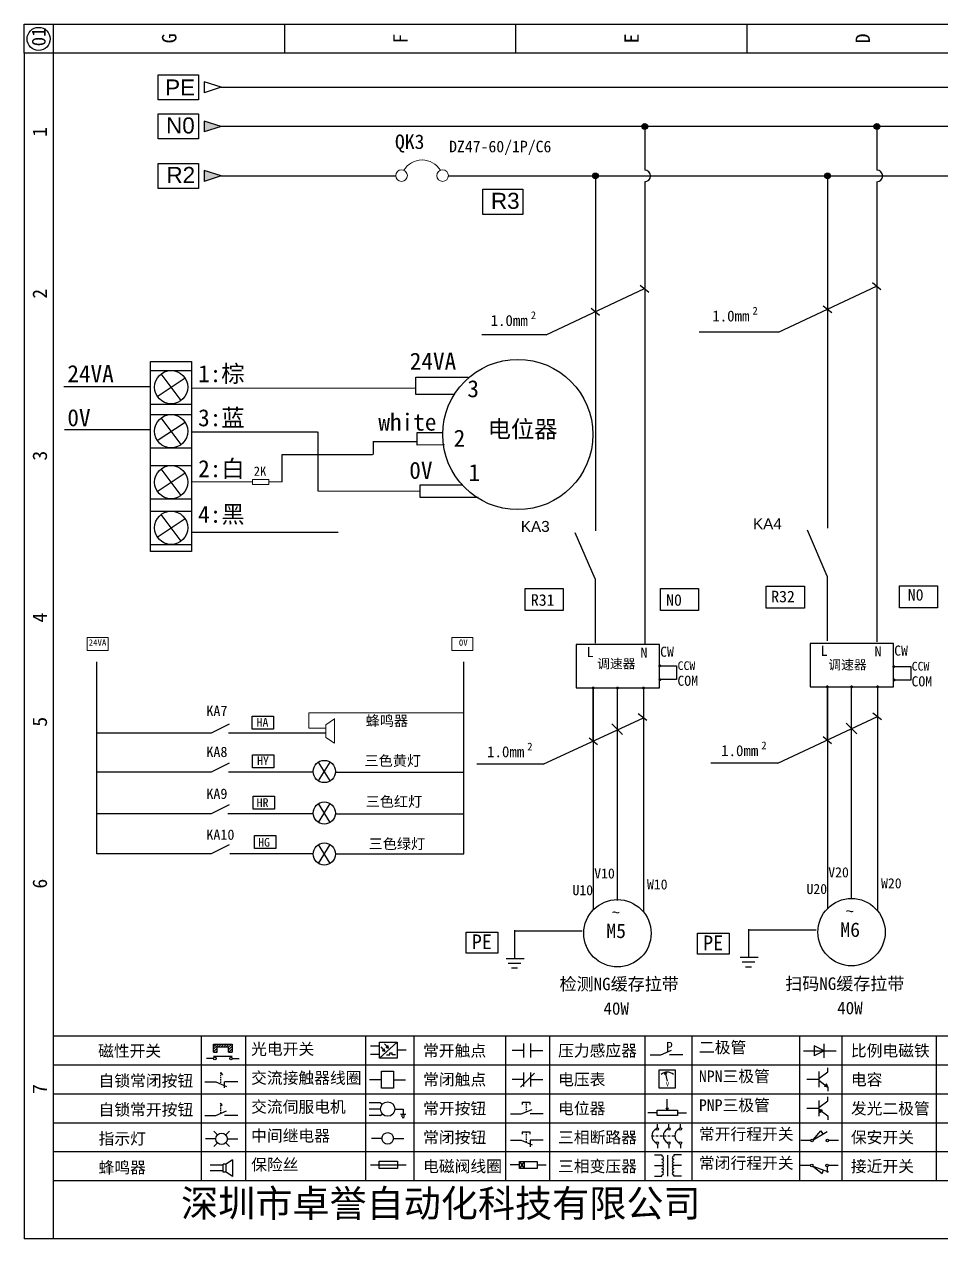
# Model space of a CAD drawing. Header units: millimetres. Extents: x 946 to 4507, y -1073 to 3239.
# Drawn here: x 1952.2 to 2110.8, y 42.1 to 252.1 of the extents above; entities that cross this region are included whole.
import ezdxf
from ezdxf.enums import TextEntityAlignment as Align

# ---------------------------------------------------------------- set-up
doc = ezdxf.new("R2010")
doc.units = ezdxf.units.MM
doc.layers.add('1', color=3, linetype='Continuous', lineweight=20)
doc.layers.add('元件', color=4, linetype='Continuous', lineweight=25)
doc.layers.add('MISC', color=2, linetype='Continuous')
doc.layers.add('主图', color=7, linetype='Continuous')
doc.styles.get("Standard").update_dxf_attribs({"font": ''})
doc.styles.add('样式 0', font='')
doc.styles.add('样式 8', font='arial.ttf')
doc.styles.add('汉字', font='')
doc.styles.get('Standard').set_extended_font_data('SimSun')
doc.styles.get('样式 0').set_extended_font_data('KaiTi_GB2312')
doc.styles.get('汉字').set_extended_font_data('新宋体')

# ---------------------------------------------------------------- blocks, each defined once
blk = doc.blocks.new('磁性开关')
at = {"linetype": 'ByBlock'}
h = blk.add_hatch(dxfattribs=at)
h.set_pattern_fill('ANSI31', color=256, scale=0.1, style=0)
h.paths.add_polyline_path([(-1907.69, -775.29), (-1910.88, -775.29), (-1910.88, -776.69), (-1910.25, -776.69), (-1910.25, -775.79), (-1908.31, -775.79), (-1908.31, -776.69), (-1907.69, -776.69)])
for p, q in [((-1910.88, -776.69), (-1910.88, -775.29)), ((-1910.88, -775.29), (-1907.69, -775.29)), ((-1910.88, -776.69), (-1910.25, -776.69)), ((-1910.25, -776.69), (-1910.25, -775.79)), ((-1910.25, -775.79), (-1908.31, -775.79)), ((-1908.31, -776.69), (-1908.31, -775.79)), ((-1908.31, -776.69), (-1907.69, -776.69)), ((-1907.69, -775.29), (-1907.69, -776.69)), ((-1910.91, -777.81), (-1912.09, -777.81)), ((-1910.88, -777.39), (-1907.69, -777.39)), ((-1907.66, -777.81), (-1906.48, -777.81))]:
    blk.add_line(p, q, dxfattribs=at)
for centre in [(-1910.68, -777.81), (-1907.88, -777.81)]:
    blk.add_circle(centre, 0.225, dxfattribs=at)
blk = doc.blocks.new('*U61')
at = {"linetype": 'ByBlock'}
for p, q in [((-1909.23, -780.45), (-1909.23, -780.67)), ((-1909.23, -780.45), (-1908.92, -780.84)), ((-1909.23, -780.84), (-1909.23, -781.05)), ((-1911.92, -782.07), (-1910.06, -782.07)), ((-1910.06, -782.07), (-1908.18, -782.88)), ((-1909.23, -781.23), (-1909.23, -781.44)), ((-1909.23, -781.61), (-1909.23, -781.83)), ((-1909.23, -782), (-1909.23, -782.21)), ((-1909.23, -782.38), (-1909.23, -782.43)), ((-1908.52, -783.07), (-1908.52, -782.07)), ((-1906.25, -782.07), (-1908.52, -782.07))]:
    blk.add_line(p, q, dxfattribs=at)
blk = doc.blocks.new('*U62')
at = {"linetype": 'ByBlock'}
for p, q in [((-1908.88, -791.17), (-1909.23, -790.71)), ((-1909.23, -790.71), (-1909.23, -790.92)), ((-1909.23, -791.09), (-1909.23, -791.31)), ((-1909.23, -791.48), (-1909.23, -791.69)), ((-1911.92, -792.89), (-1910.06, -792.89)), ((-1910.06, -792.89), (-1908.18, -792.08)), ((-1909.23, -791.86), (-1909.23, -792.08)), ((-1909.23, -792.25), (-1909.23, -792.47)), ((-1906.25, -792.89), (-1908.52, -792.89))]:
    blk.add_line(p, q, dxfattribs=at)
blk = doc.blocks.new('蜂鸣器')
at = {"linetype": 'ByBlock'}
for p, q in [((-1907.17, -795.53), (-1908.25, -796.26)), ((-1907.17, -795.53), (-1907.17, -798.41)), ((-1908.8, -796.48), (-1911.01, -796.48)), ((-1908.8, -797.46), (-1911.01, -797.46)), ((-1908.25, -796.26), (-1908.8, -796.26)), ((-1908.8, -797.68), (-1908.8, -796.26)), ((-1908.25, -797.68), (-1908.8, -797.68)), ((-1908.25, -797.68), (-1908.25, -796.26)), ((-1907.17, -798.41), (-1908.25, -797.68))]:
    blk.add_line(p, q, dxfattribs=at)
blk = doc.blocks.new('指示灯')
at = {"linetype": 'ByBlock'}
for p, q in [((-1854.25, -776.92), (-1856.06, -776.92)), ((-1854.62, -775.59), (-1853.97, -776.23)), ((-1851.9, -775.59), (-1852.54, -776.23)), ((-1852.26, -776.92), (-1850.45, -776.92)), ((-1854.62, -778.25), (-1853.97, -777.61)), ((-1851.9, -778.25), (-1852.54, -777.61))]:
    blk.add_line(p, q, dxfattribs=at)
blk.add_circle((-1853.26, -776.92), 0.992, dxfattribs=at)
blk = doc.blocks.new('光电开关')
at = {"linetype": 'ByBlock'}
h = blk.add_hatch(dxfattribs=at)
h.set_pattern_fill('ANSI31', color=256, scale=0.01, style=0)
h.set_pattern_definition([(45, (0.172267, 0), (-0.0224506403, 0.0224506403), [])])
h.paths.add_polyline_path([(-1882.44, -776.34), (-1882.5, -775.91), (-1882.68, -776.07)])
h.paths.add_polyline_path([(-1882.44, -776.34), (-1882.68, -776.07), (-1882.86, -776.23)])
h.paths.add_polyline_path([(-1883.11, -776.45), (-1883.29, -776.61), (-1883.05, -776.88)])
h.paths.add_polyline_path([(-1883.29, -776.61), (-1883.47, -776.77), (-1883.05, -776.88)])
for p, q in [((-1884.01, -775.96), (-1885.56, -775.96)), ((-1880.91, -775.3), (-1884.01, -778.05)), ((-1883.75, -776.09), (-1883.05, -776.88)), ((-1883.11, -776.45), (-1883.47, -776.77)), ((-1883.05, -776.88), (-1883.47, -776.77)), ((-1883.14, -775.55), (-1882.44, -776.34)), ((-1883.05, -776.88), (-1883.11, -776.45)), ((-1882.5, -775.91), (-1882.86, -776.23)), ((-1882.44, -776.34), (-1882.86, -776.23)), ((-1882.44, -776.34), (-1882.5, -775.91)), ((-1879.37, -776.67), (-1880.91, -776.67)), ((-1884.01, -777.39), (-1885.56, -777.39)), ((-1882.78, -777.47), (-1882.23, -777.47)), ((-1882.23, -777.47), (-1882.23, -777.14)), ((-1882.23, -777.14), (-1881.78, -777.14)), ((-1881.78, -777.47), (-1881.78, -777.14)), ((-1881.23, -777.47), (-1881.78, -777.47))]:
    blk.add_line(p, q, dxfattribs=at)
blk.add_lwpolyline([(-1884.01, -775.3), (-1880.91, -775.3), (-1880.91, -778.05), (-1884.01, -778.05)], close=True, dxfattribs=at)
blk = doc.blocks.new('交流接触器线圈')
at = {"linetype": 'ByBlock'}
for p, q in [((-1880.82, -781.77), (-1882.87, -781.77)), ((-1878.72, -781.77), (-1876.67, -781.77))]:
    blk.add_line(p, q, dxfattribs=at)
blk.add_lwpolyline([(-1880.82, -780.28), (-1878.72, -780.28), (-1878.72, -783.26), (-1880.82, -783.26)], close=True, dxfattribs=at)
blk = doc.blocks.new('交流伺服电机')
at = {"linetype": 'ByBlock'}
for p, q in [((-1880.97, -785.75), (-1882.94, -785.75)), ((-1880.97, -786.85), (-1882.94, -786.85)), ((-1880.97, -785.75), (-1880.65, -786.03)), ((-1878.49, -786.85), (-1877.07, -786.85)), ((-1877.07, -786.85), (-1877.07, -787.72)), ((-1880.97, -787.94), (-1882.94, -787.94)), ((-1880.97, -787.94), (-1880.65, -787.67)), ((-1877.54, -787.72), (-1876.59, -787.72)), ((-1877.38, -788.01), (-1876.75, -788.01)), ((-1877.23, -788.29), (-1876.9, -788.29))]:
    blk.add_line(p, q, dxfattribs=at)
blk.add_circle((-1879.73, -786.85), 1.24, dxfattribs=at)
blk = doc.blocks.new('中间继电器')
at = {"linetype": 'ByBlock'}
for p, q in [((-1880.72, -791.92), (-1882.54, -791.92)), ((-1878.74, -791.92), (-1876.92, -791.92))]:
    blk.add_line(p, q, dxfattribs=at)
blk.add_circle((-1879.73, -791.92), 0.992, dxfattribs=at)
blk = doc.blocks.new('保险丝')
at = {"linetype": 'ByBlock'}
blk.add_line((-1882.72, -796.49), (-1876.55, -796.49), dxfattribs=at)
blk.add_lwpolyline([(-1881.2, -795.86), (-1878.06, -795.86), (-1878.06, -797.12), (-1881.2, -797.12)], close=True, dxfattribs=at)
blk = doc.blocks.new('常开按钮')
at = {"linetype": 'ByBlock'}
for p, q in [((-1910.06, -787.73), (-1908.18, -786.93)), ((-1909.9, -785.68), (-1908.56, -785.68)), ((-1909.9, -785.68), (-1909.9, -786.07)), ((-1909.23, -785.68), (-1909.23, -785.89)), ((-1909.23, -786.06), (-1909.23, -786.28)), ((-1909.23, -786.45), (-1909.23, -786.67)), ((-1909.23, -786.84), (-1909.23, -787.05)), ((-1909.23, -787.22), (-1909.23, -787.38)), ((-1908.56, -785.68), (-1908.56, -786.07)), ((-1911.92, -787.73), (-1910.06, -787.73)), ((-1906.25, -787.73), (-1908.52, -787.73))]:
    blk.add_line(p, q, dxfattribs=at)
blk = doc.blocks.new('常开触点')
at = {"linetype": 'ByBlock'}
for p, q in [((-1853.82, -782.99), (-1853.82, -780.56)), ((-1852.6, -782.99), (-1852.6, -780.56)), ((-1853.82, -781.77), (-1855.88, -781.77)), ((-1852.6, -781.77), (-1850.55, -781.77))]:
    blk.add_line(p, q, dxfattribs=at)
blk = doc.blocks.new('常闭触点')
at = {"linetype": 'ByBlock'}
for p, q in [((-1853.82, -786.77), (-1855.88, -786.77)), ((-1852.01, -785.66), (-1854.43, -788.1)), ((-1853.82, -787.99), (-1853.82, -785.56)), ((-1852.6, -787.99), (-1852.6, -785.56)), ((-1852.6, -786.77), (-1850.55, -786.77))]:
    blk.add_line(p, q, dxfattribs=at)
blk = doc.blocks.new('常闭按钮')
at = {"linetype": 'ByBlock'}
for p, q in [((-1854.11, -790.83), (-1852.77, -790.83)), ((-1854.11, -790.83), (-1854.11, -791.22)), ((-1853.44, -790.83), (-1853.44, -791.04)), ((-1853.44, -791.21), (-1853.44, -791.43)), ((-1853.44, -791.6), (-1853.44, -791.82)), ((-1852.77, -790.83), (-1852.77, -791.22)), ((-1856.13, -792.28), (-1854.28, -792.28)), ((-1854.28, -792.28), (-1852.4, -793.09)), ((-1853.44, -791.99), (-1853.44, -792.2)), ((-1853.44, -792.37), (-1853.44, -792.53)), ((-1850.47, -792.28), (-1852.73, -792.28)), ((-1852.73, -792.28), (-1852.73, -793.43))]:
    blk.add_line(p, q, dxfattribs=at)
blk = doc.blocks.new('电磁阀线圈')
at = {"linetype": 'ByBlock'}
for p, q in [((-1854.61, -796.54), (-1856.17, -796.54)), ((-1854.61, -795.92), (-1853.75, -797.16)), ((-1853.75, -795.92), (-1854.61, -797.16)), ((-1853.75, -795.92), (-1853.75, -797.16)), ((-1851.53, -796.54), (-1849.97, -796.54))]:
    blk.add_line(p, q, dxfattribs=at)
blk.add_lwpolyline([(-1854.61, -795.92), (-1851.53, -795.92), (-1851.53, -797.16), (-1854.61, -797.16)], close=True, dxfattribs=at)
blk = doc.blocks.new('电压表')
at = {"linetype": 'ByBlock'}
for p, q in [((-1814.84, -780.75), (-1814.91, -781.13)), ((-1814.6, -781.05), (-1814.91, -781.13)), ((-1814.84, -780.75), (-1814.46, -782.26)), ((-1814.84, -780.75), (-1814.6, -781.05))]:
    blk.add_line(p, q, dxfattribs=at)
blk.add_lwpolyline([(-1815.84, -780.34), (-1813.07, -780.34), (-1813.07, -783.49), (-1815.84, -783.49)], close=True, dxfattribs=at)
blk.add_arc((-1814.46, -782.26), 1.56, 46.8313, 133.1687, dxfattribs=at)
at = {"linetype": 'ByBlock', "insert": (-1814.7, -782.39), "char_height": 0.75, "width": 0.6768, "attachment_point": 1}
blk.add_mtext('V', dxfattribs=at)
blk = doc.blocks.new('电位器')
at = {"linetype": 'ByBlock'}
for p, q in [((-1814.45, -787.3), (-1814.45, -785.39)), ((-1814.45, -787.3), (-1814.62, -786.96)), ((-1814.62, -786.96), (-1814.27, -786.96)), ((-1814.45, -787.3), (-1814.27, -786.96)), ((-1816.21, -787.75), (-1817.79, -787.75)), ((-1812.68, -787.75), (-1811.1, -787.75))]:
    blk.add_line(p, q, dxfattribs=at)
blk.add_lwpolyline([(-1816.21, -787.3), (-1812.68, -787.3), (-1812.68, -788.2), (-1816.21, -788.2)], close=True, dxfattribs=at)
blk = doc.blocks.new('三相断路器')
at = {"linetype": 'ByBlock'}
for p, q in [((-1816.17, -790.33), (-1816.17, -789.7)), ((-1814.17, -790.33), (-1814.17, -789.7)), ((-1812.18, -790.33), (-1812.18, -789.7)), ((-1817.14, -791.74), (-1816.72, -791.74)), ((-1816.45, -791.74), (-1816.03, -791.74)), ((-1816.17, -793.19), (-1816.17, -793.83)), ((-1815.76, -791.74), (-1815.34, -791.74)), ((-1815.07, -791.74), (-1814.65, -791.74)), ((-1814.38, -791.74), (-1813.96, -791.74)), ((-1814.17, -793.19), (-1814.17, -793.83)), ((-1813.69, -791.74), (-1813.27, -791.74)), ((-1812.18, -793.19), (-1812.18, -793.83))]:
    blk.add_line(p, q, dxfattribs=at)
for centre in [(-1816.17, -790.55), (-1814.17, -790.55), (-1812.18, -790.55), (-1816.17, -792.98), (-1814.17, -792.98), (-1812.18, -792.98)]:
    blk.add_circle(centre, 0.219, dxfattribs=at)
for centre in [(-1815.81, -791.74), (-1813.82, -791.74), (-1811.83, -791.74)]:
    blk.add_arc(centre, 1.32, 115.5791, 244.4209, dxfattribs=at)
blk = doc.blocks.new('三相变压器')
at = {"linetype": 'ByBlock'}
for p, q in [((-1816.69, -795.03), (-1815.37, -795.03)), ((-1815.37, -795.03), (-1815.37, -795.24)), ((-1814.34, -798.7), (-1814.34, -795.04)), ((-1812, -795.03), (-1813.32, -795.03)), ((-1813.32, -795.03), (-1813.32, -795.24)), ((-1816.69, -796.87), (-1815.37, -796.87)), ((-1812, -796.87), (-1813.32, -796.87)), ((-1816.69, -798.71), (-1815.37, -798.71)), ((-1815.37, -798.71), (-1815.37, -798.5)), ((-1813.32, -798.71), (-1813.32, -798.5)), ((-1812, -798.71), (-1813.32, -798.71))]:
    blk.add_line(p, q, dxfattribs=at)
for centre, start, end in [((-1815.37, -795.51), 270, 90), ((-1815.37, -796.06), 270, 90), ((-1813.32, -795.51), 90, 270), ((-1813.32, -796.06), 90, 270), ((-1815.37, -796.6), 270, 90), ((-1815.37, -797.14), 270, 90), ((-1815.37, -797.68), 270, 90), ((-1815.37, -798.23), 270, 90), ((-1813.32, -796.6), 90, 270), ((-1813.32, -797.14), 90, 270), ((-1813.32, -797.68), 90, 270), ((-1813.32, -798.23), 90, 270)]:
    blk.add_arc(centre, 0.271, start, end, dxfattribs=at)
blk = doc.blocks.new('压力感应器')
at = {"linetype": 'ByBlock'}
for p, q in [((-1815.59, -777.73), (-1813.71, -776.93)), ((-1817.44, -777.73), (-1815.59, -777.73)), ((-1811.78, -777.73), (-1814.05, -777.73))]:
    blk.add_line(p, q, dxfattribs=at)
at = {"linetype": 'ByBlock', "insert": (-1814.65, -775.48), "char_height": 1.68, "width": 1.2242, "attachment_point": 1}
blk.add_mtext('{\\fNSimSun|b0|i0|c134|p49;P}', dxfattribs=at)
blk = doc.blocks.new('二极管')
at = {"linetype": 'ByBlock'}
for p, q in [((-1787.52, -776.77), (-1781.92, -776.77)), ((-1783.97, -776.77), (-1785.69, -775.9)), ((-1785.69, -775.9), (-1785.69, -777.65)), ((-1783.97, -776.77), (-1785.69, -777.65)), ((-1783.97, -777.99), (-1783.97, -775.56))]:
    blk.add_line(p, q, dxfattribs=at)
blk = doc.blocks.new('NPN三极管')
at = {"linetype": 'ByBlock'}
for p, q in [((-1785.73, -780.61), (-1785.73, -783.32)), ((-1785.73, -781.82), (-1784.15, -780.66)), ((-1784.15, -780.66), (-1784.15, -779.98)), ((-1785.73, -781.97), (-1787.81, -781.97)), ((-1785.73, -782.11), (-1784.15, -783.27)), ((-1784.41, -782.73), (-1784.74, -783.18)), ((-1784.15, -783.27), (-1784.74, -783.18)), ((-1784.15, -783.27), (-1784.41, -782.73)), ((-1784.15, -783.27), (-1784.15, -783.96))]:
    blk.add_line(p, q, dxfattribs=at)
blk = doc.blocks.new('PNP三极管')
at = {"linetype": 'ByBlock'}
for p, q in [((-1784.9, -785.38), (-1784.9, -788.09)), ((-1783.32, -785.43), (-1783.32, -784.75)), ((-1784.9, -786.74), (-1786.98, -786.74)), ((-1784.9, -786.59), (-1783.32, -785.43)), ((-1784.9, -786.88), (-1783.32, -788.04)), ((-1784.9, -786.88), (-1784.31, -786.97)), ((-1784.9, -786.88), (-1784.64, -787.42)), ((-1784.31, -786.97), (-1784.64, -787.42)), ((-1783.32, -788.04), (-1783.32, -788.73))]:
    blk.add_line(p, q, dxfattribs=at)
blk = doc.blocks.new('常开行程开关')
at = {"linetype": 'ByBlock'}
for p, q in [((-1785.89, -792.17), (-1784.52, -790.62)), ((-1785.89, -792.17), (-1783.43, -790.72)), ((-1784.52, -790.62), (-1784.19, -791.17)), ((-1786.29, -792.3), (-1788.01, -792.3)), ((-1781.48, -792.3), (-1783.21, -792.3))]:
    blk.add_line(p, q, dxfattribs=at)
for centre in [(-1786.07, -792.3), (-1783.42, -792.3)]:
    blk.add_circle(centre, 0.219, dxfattribs=at)
blk = doc.blocks.new('常闭行程开关')
at = {"linetype": 'ByBlock'}
for p, q in [((-1786.34, -796.62), (-1788.07, -796.62)), ((-1785.93, -796.72), (-1783.25, -797.7)), ((-1785.93, -796.72), (-1784.3, -798)), ((-1784.3, -798), (-1784.08, -797.4)), ((-1783.48, -796.84), (-1783.48, -797.85)), ((-1781.54, -796.62), (-1783.26, -796.62))]:
    blk.add_line(p, q, dxfattribs=at)
for centre in [(-1786.12, -796.62), (-1783.48, -796.62)]:
    blk.add_circle(centre, 0.219, dxfattribs=at)

msp = doc.modelspace()

# ---------------------------------------------------------------- hatches: boundary and pattern name
for points in [[(1986.254, 234.433), (1983.335, 235.368), (1983.335, 233.497)], [(1986.254, 225.867), (1983.335, 226.802), (1983.335, 224.932)]]:
    msp.add_hatch(color=256).paths.add_polyline_path(points)
at = {"lineweight": -2}
h = msp.add_hatch(color=0, dxfattribs=at)
edge = h.paths.add_edge_path()
edge.add_arc((2059.564, 234.437), 0.5, 0, 360)
h = msp.add_hatch(color=0, dxfattribs=at)
edge = h.paths.add_edge_path()
edge.add_arc((2099.729, 234.437), 0.5, 0, 360)
h = msp.add_hatch(color=0, dxfattribs=at)
edge = h.paths.add_edge_path()
edge.add_arc((2051.028, 225.871), 0.5, 0, 360)
h = msp.add_hatch(color=0, dxfattribs=at)
edge = h.paths.add_edge_path()
edge.add_arc((2091.193, 225.871), 0.5, 0, 360)

# ---------------------------------------------------------------- linework, layer by layer
at = {"linetype": 'ByBlock'}
for p, q in [((1952.209, 252.092), (2249.209, 252.092)), ((1952.209, 247.092), (1952.209, 252.092)), ((1957.209, 252.092), (1957.209, 42.092)), ((1952.209, 247.092), (1952.209, 62.092)), ((2244.209, 77.092), (1957.209, 77.092)), ((2244.209, 72.092), (1957.209, 72.092)), ((2244.209, 67.092), (1957.209, 67.092)), ((1952.209, 62.092), (1952.209, 42.092)), ((2244.209, 62.092), (1957.209, 62.092)), ((2244.209, 57.092), (1957.209, 57.092)), ((2244.209, 52.092), (1957.209, 52.092)), ((2249.209, 42.092), (1952.209, 42.092))]:
    msp.add_line(p, q, dxfattribs=at)
for p, q in [((1986.254, 234.433), (1983.335, 235.368)), ((1983.335, 235.368), (1983.335, 233.497)), ((1986.254, 234.433), (1983.335, 233.497)), ((1986.254, 225.867), (1983.335, 226.802)), ((1983.335, 226.802), (1983.335, 224.932)), ((1986.254, 225.867), (1983.335, 224.932)), ((1986.254, 225.871), (2016.488, 225.871)), ((2025.594, 225.871), (2221.958, 225.871)), ((2051.028, 225.871), (2051.02, 186.679)), ((2091.193, 225.871), (2091.185, 187.129)), ((1974.115, 192.225), (1981.17, 192.225)), ((1979.369, 187.055), (1975.871, 191.631)), ((1975.221, 187.749), (1980.019, 190.936)), ((1980.019, 190.936), (1980.019, 190.936)), ((1974.092, 186.406), (1981.148, 186.406)), ((1974.087, 184.623), (1981.143, 184.623)), ((1975.221, 180.129), (1980.019, 183.316)), ((1979.369, 179.435), (1975.871, 184.011)), ((1974.115, 178.836), (1981.171, 178.836)), ((1974.098, 175.8), (1981.154, 175.8)), ((1975.221, 171.32), (1980.019, 174.507)), ((1979.369, 170.625), (1975.871, 175.201)), ((1974.069, 170.035), (1981.125, 170.035)), ((1974.114, 167.906), (1981.17, 167.906)), ((1975.221, 163.429), (1980.019, 166.616)), ((1979.369, 162.734), (1975.871, 167.311)), ((1974.12, 162.135), (1981.176, 162.135)), ((1987.643, 131.043), (1984.558, 129.488)), ((1984.558, 129.488), (1964.735, 129.492)), ((2004.381, 129.483), (1987.529, 129.487)), ((1987.643, 124.322), (1984.558, 122.767)), ((2003.087, 124.503), (2005.096, 121.242)), ((2005.096, 124.503), (2003.087, 121.242)), ((1984.558, 122.767), (1964.735, 122.767)), ((2002.201, 122.767), (1987.553, 122.767)), ((2006.002, 122.767), (2028.248, 122.767)), ((1984.558, 115.583), (1964.735, 115.583)), ((1987.643, 117.138), (1984.558, 115.583)), ((2002.274, 115.583), (1987.45, 115.583)), ((2003.087, 117.329), (2005.096, 114.067)), ((2005.096, 117.329), (2003.087, 114.067)), ((2005.978, 115.583), (2028.248, 115.583)), ((1987.643, 110.175), (1984.558, 108.62)), ((2003.087, 110.233), (2005.096, 106.971)), ((2005.096, 110.233), (2003.087, 106.971)), ((1984.558, 108.62), (1964.735, 108.62)), ((2002.274, 108.62), (1987.797, 108.62)), ((2005.978, 108.62), (2028.248, 108.62))]:
    msp.add_line(p, q)
at = {"color": 0}
for p, q in [((2025.596, 234.437), (1986.254, 234.437)), ((2221.958, 234.437), (2025.596, 234.437))]:
    msp.add_line(p, q, dxfattribs=at)
at = {"linetype": 'ByBlock', "lineweight": -2}
for p, q in [((2059.564, 234.437), (2059.564, 226.871)), ((2099.729, 234.437), (2099.729, 226.871)), ((2059.564, 224.871), (2059.564, 144.836)), ((2099.729, 224.871), (2099.729, 145.286)), ((2059.354, 137.324), (2059.354, 108.199)), ((2099.849, 137.521), (2099.849, 108.396))]:
    msp.add_line(p, q, dxfattribs=at)
at = {"color": 0, "lineweight": -2}
for p, q in [((1974.133, 189.408), (1959.068, 189.408)), ((1981.095, 189.248), (2020.017, 189.171)), ((2091.185, 187.129), (2091.184, 164.972)), ((2051.02, 186.679), (2051.019, 164.521)), ((1973.968, 181.961), (1959.141, 181.961)), ((1981.139, 181.632), (2002.966, 181.632)), ((2003.021, 181.629), (2003.021, 171.403)), ((2012.551, 179.985), (2012.551, 177.711)), ((2012.551, 179.966), (2020.25, 179.966)), ((1996.824, 172.975), (1996.824, 177.721)), ((1996.824, 177.721), (2012.456, 177.721)), ((2003.012, 171.423), (2020.71, 171.382)), ((1981.239, 164.283), (2006.496, 164.283)), ((2050.96, 156.225), (2050.96, 145.046)), ((2091.125, 156.676), (2091.125, 145.497)), ((1982.789, 77.092), (1982.789, 52.092)), ((1990.465, 77.092), (1990.465, 52.092)), ((2011.255, 77.092), (2011.255, 52.092)), ((2019.608, 77.092), (2019.608, 52.092)), ((2035.463, 77.092), (2035.463, 52.092)), ((2043.112, 77.092), (2043.112, 52.092)), ((2059.604, 77.092), (2059.604, 52.092)), ((2067.706, 77.092), (2067.706, 52.092)), ((2086.325, 77.092), (2086.325, 52.092)), ((2093.685, 77.092), (2093.685, 52.092)), ((2109.995, 77.092), (2109.995, 52.092))]:
    msp.add_line(p, q, dxfattribs=at)
at = {"lineweight": -3}
for p, q in [((1964.735, 108.62), (1964.735, 141.849)), ((2028.248, 108.62), (2028.248, 141.849))]:
    msp.add_line(p, q, dxfattribs=at)
at = {"color": 7, "lineweight": -2}
for p, q in [((2054.852, 100.6), (2054.852, 137.199)), ((2095.356, 100.922), (2095.356, 137.521)), ((2082.574, 124.326), (2099.849, 132.399)), ((2042.007, 124.128), (2059.354, 132.186)), ((2059.354, 108.199), (2059.354, 101.685)), ((2059.354, 108.199), (2059.354, 98.587)), ((2099.849, 108.396), (2099.849, 101.882)), ((2099.849, 108.396), (2099.849, 98.784)), ((2050.382, 98.971), (2050.382, 98.971)), ((2050.382, 98.971), (2050.382, 98.971)), ((2090.876, 99.168), (2090.876, 99.168)), ((2090.876, 99.168), (2090.876, 99.168))]:
    msp.add_line(p, q, dxfattribs=at)
at = {"lineweight": 0}
for p, q in [((2001.43, 130.386), (2001.43, 133.017)), ((2001.43, 133.017), (2028.248, 133.017)), ((2004.344, 130.386), (2001.43, 130.386)), ((2004.363, 130.938), (2005.874, 131.992)), ((2004.363, 128.766), (2004.363, 130.938)), ((2005.869, 132.025), (2005.869, 127.763)), ((2005.869, 127.763), (2004.363, 128.766))]:
    msp.add_line(p, q, dxfattribs=at)
at = {"color": 1, "lineweight": -2}
for p, q in [((2037.021, 95.442), (2037.021, 90.554)), ((2037.038, 95.33), (2048.74, 95.33)), ((2077.515, 95.64), (2077.515, 90.752)), ((2077.533, 95.527), (2089.234, 95.527))]:
    msp.add_line(p, q, dxfattribs=at)
at = {"linetype": 'ByBlock'}
for points in [[(1997.209, 252.092), (1997.209, 247.092)], [(2037.209, 252.092), (2037.209, 247.092)], [(2077.209, 252.092), (2077.209, 247.092)], [(2244.209, 247.092), (1952.209, 247.092)]]:
    msp.add_lwpolyline(points, dxfattribs=at)
at = {"color": 1, "lineweight": -3}
for points in [[(1975.388, 243.378), (1982.329, 243.378), (1982.329, 239.025), (1975.388, 239.025)], [(1975.388, 236.609), (1982.329, 236.609), (1982.329, 232.256), (1975.388, 232.256)], [(1975.388, 228.043), (1982.329, 228.043), (1982.329, 223.691), (1975.388, 223.691)], [(2031.53, 223.569), (2038.471, 223.569), (2038.471, 219.216), (2031.53, 219.216)]]:
    msp.add_lwpolyline(points, close=True, dxfattribs=at)
msp.add_lwpolyline([(1974.069, 193.802), (1981.17, 193.802), (1981.17, 160.943), (1974.069, 160.943)], close=True)
at = {"color": 0, "lineweight": -2}
for points in [[(2026.615, 188.098), (2019.938, 188.098), (2019.938, 191.065), (2029.058, 191.065), (2029.058, 190.949)], [(2024.937, 179.38), (2020.214, 179.311), (2020.214, 181.52), (2024.613, 181.52)], [(2030.721, 170.284), (2020.697, 170.27), (2020.697, 172.479), (2028.079, 172.458)]]:
    msp.add_lwpolyline(points, dxfattribs=at)
at = {"color": 1, "lineweight": -2}
for points in [[(2038.875, 154.539), (2045.472, 154.539), (2045.472, 150.728), (2038.875, 150.728)], [(2062.276, 154.539), (2068.873, 154.539), (2068.873, 150.728), (2062.276, 150.728)], [(2080.592, 154.935), (2087.19, 154.935), (2087.19, 151.125), (2080.592, 151.125)], [(2103.624, 154.98), (2110.222, 154.98), (2110.222, 151.17), (2103.624, 151.17)], [(1991.618, 132.425), (1995.302, 132.425), (1995.302, 130.181), (1991.618, 130.181)], [(1991.692, 125.754), (1995.375, 125.754), (1995.375, 123.51), (1991.692, 123.51)], [(1991.836, 118.604), (1995.52, 118.604), (1995.52, 116.36), (1991.836, 116.36)], [(1992.027, 111.798), (1995.711, 111.798), (1995.711, 109.553), (1992.027, 109.553)], [(2028.659, 95.117), (2034.158, 95.117), (2034.158, 91.456), (2028.659, 91.456)], [(2068.676, 94.935), (2074.175, 94.935), (2074.175, 91.275), (2068.676, 91.275)]]:
    msp.add_lwpolyline(points, close=True, dxfattribs=at)
at = {"color": 1, "lineweight": 0}
for points in [[(1963.103, 146.057), (1966.743, 146.057), (1966.743, 143.817), (1963.103, 143.817)], [(2026.195, 146.057), (2029.835, 146.057), (2029.835, 143.817), (2026.195, 143.817)]]:
    msp.add_lwpolyline(points, close=True, dxfattribs=at)
at = {"color": 0, "lineweight": -2}
for points in [[(2088.208, 145.035), (2088.208, 137.521), (2102.621, 137.521), (2102.621, 145.035)], [(2047.714, 144.838), (2047.714, 137.324), (2062.127, 137.324), (2062.127, 144.838)]]:
    msp.add_lwpolyline(points, close=True, dxfattribs=at)
at = {"color": 7, "lineweight": -2, "const_width": 0.25}
for points in [[(2062.029, 141.15, 1), (2062.279, 141.15, 1)], [(2102.525, 141.026, 1), (2102.775, 141.026, 1)], [(2062.059, 138.763, 1), (2062.309, 138.763, 1)], [(2102.583, 138.716, 1), (2102.833, 138.716, 1)], [(2050.538, 137.324, 1), (2050.788, 137.324, 1)], [(2054.727, 137.324, 1), (2054.977, 137.324, 1)], [(2059.229, 137.324, 1), (2059.479, 137.324, 1)], [(2091.032, 137.521, 1), (2091.282, 137.521, 1)], [(2095.231, 137.521, 1), (2095.481, 137.521, 1)], [(2099.724, 137.521, 1), (2099.974, 137.521, 1)]]:
    msp.add_lwpolyline(points, format="xyb", close=True, dxfattribs=at)
at = {"color": 7, "lineweight": -2}
for points in [[(2062.127, 141.147), (2065.085, 141.147), (2065.085, 138.77), (2062.252, 138.773)], [(2102.631, 141.051), (2105.59, 141.051), (2105.59, 138.674), (2102.756, 138.677)], [(2050.663, 128.125), (2050.663, 137.324), (2050.663, 98.961)], [(2091.157, 128.323), (2091.157, 137.521), (2091.157, 99.158)], [(2054.786, 130.223), (2053.893, 131.123), (2055.713, 129.289)], [(2095.322, 130.337), (2094.429, 131.237), (2096.249, 129.403)]]:
    msp.add_lwpolyline(points, dxfattribs=at)
at = {"linetype": 'ByBlock'}
msp.add_circle((1954.697, 249.564), 2, dxfattribs=at)
at = {"color": 0, "lineweight": -2}
for centre, radius in [((2059.564, 234.437), 0.5), ((2099.729, 234.437), 0.5), ((2051.028, 225.871), 0.5), ((2091.193, 225.871), 0.5), ((2037.599, 181.16), 12.991)]:
    msp.add_circle(centre, radius, dxfattribs=at)
at = {"lineweight": 0}
for centre in [(2017.487, 225.928), (2024.596, 225.928)]:
    msp.add_circle(centre, 1, dxfattribs=at)
for centre, radius in [((1977.62, 189.343), 2.88), ((1977.62, 181.723), 2.88), ((1977.62, 172.913), 2.88), ((1977.62, 165.023), 2.88), ((2004.117, 122.877), 1.924), ((2004.117, 115.703), 1.924), ((2004.117, 108.607), 1.924), ((2095.338, 95.102), 5.825), ((2054.844, 94.905), 5.825)]:
    msp.add_circle(centre, radius)
msp.add_arc((2021.041, 224.935), 3.691, 31.18201, 148.81799, dxfattribs=at)
at = {"color": 0, "lineweight": -2}
for centre in [(2059.564, 225.871), (2099.729, 225.871)]:
    msp.add_arc(centre, 1, 270, 90, dxfattribs=at)
at = {"layer": '1', "color": 7, "linetype": 'Continuous', "lineweight": 13}
for p, q in [((1991.688, 172.951), (1981.159, 172.951)), ((1996.836, 172.973), (1994.559, 172.973))]:
    msp.add_line(p, q, dxfattribs=at)
msp.add_lwpolyline([(1991.673, 173.388), (1994.549, 173.388), (1994.549, 172.537), (1991.673, 172.537)], close=True, dxfattribs=at)
at = {"layer": 'MISC'}
for p, q in [((1986.254, 241.197), (1983.335, 242.133)), ((1983.335, 242.133), (1983.335, 240.262)), ((1986.254, 241.197), (1983.335, 240.262)), ((1986.254, 241.201), (2227.815, 241.201))]:
    msp.add_line(p, q, dxfattribs=at)
at = {"layer": '主图', "linetype": 'ByBlock'}
for p, q in [((2042.516, 198.387), (2059.523, 206.381)), ((2058.784, 206.976), (2060.261, 205.786)), ((2082.681, 198.838), (2099.688, 206.832)), ((2098.949, 207.427), (2100.426, 206.237)), ((2050.281, 202.979), (2051.758, 201.789)), ((2090.446, 203.43), (2091.923, 202.24)), ((2042.516, 198.387), (2031.389, 198.387)), ((2082.681, 198.838), (2068.995, 198.838)), ((2058.427, 132.933), (2059.905, 131.743)), ((2099.022, 133.041), (2100.5, 131.85)), ((2049.924, 128.721), (2051.402, 127.53)), ((2090.418, 128.918), (2091.896, 127.727)), ((2042.16, 124.128), (2030.513, 124.128)), ((2082.654, 124.326), (2071.007, 124.326))]:
    msp.add_line(p, q, dxfattribs=at)
at = {"layer": '主图'}
for p, q in [((2050.962, 156.189), (2047.553, 164.162)), ((2091.127, 156.64), (2087.718, 164.613))]:
    msp.add_line(p, q, dxfattribs=at)
at = {"layer": '元件', "color": 1}
for p, q in [((2038.69, 90.517), (2035.592, 90.517)), ((2079.184, 90.715), (2076.086, 90.715)), ((2038.104, 89.703), (2035.937, 89.703)), ((2037.548, 88.851), (2036.493, 88.851)), ((2078.599, 89.9), (2076.431, 89.9)), ((2078.043, 89.048), (2076.988, 89.048))]:
    msp.add_line(p, q, dxfattribs=at)

# ---------------------------------------------------------------- block references
at = {"linetype": 'ByBlock'}
for name, p in [('磁性开关', (3895.852, 851.051)), ('光电开关', (3897.662, 851.36)), ('常开触点', (3892.476, 856.389)), ('压力感应器', (3877.915, 851.607)), ('二极管', (3874.578, 851.365)), ('NPN三极管', (3875.403, 851.594)), ('*U61', (3895.398, 851.269)), ('交流接触器线圈', (3894.822, 851.36)), ('常闭触点', (3892.476, 856.389)), ('电压表', (3877.915, 851.607)), ('*U62', (3895.398, 856.269)), ('交流伺服电机', (3894.822, 851.36)), ('常开按钮', (3948.262, 851.389)), ('电位器', (3877.915, 851.607)), ('PNP三极管', (3874.578, 851.365)), ('三相断路器', (3877.915, 851.607)), ('指示灯', (3839.612, 836.269)), ('中间继电器', (3894.822, 851.36)), ('常闭按钮', (3892.476, 851.389)), ('常开行程开关', (3874.578, 851.365)), ('蜂鸣器', (3895.398, 851.269)), ('保险丝', (3894.822, 851.36)), ('电磁阀线圈', (3892.476, 851.389)), ('三相变压器', (3877.915, 851.607)), ('常闭行程开关', (3874.578, 851.365))]:
    msp.add_blockref(name, p, dxfattribs=at)

# ---------------------------------------------------------------- texts
at = {"style": '汉字'}
msp.add_text('DZ47-60/1P/C6', height=2, dxfattribs=at).set_placement((2034.561, 230.956), align=Align.MIDDLE_CENTER)
at = {"color": 0}
for p in [(2032.893, 199.928), (2071.25, 200.707), (2032.287, 125.349), (2072.781, 125.546)]:
    msp.add_text('1.0mm', height=1.89, dxfattribs=at).set_placement(p)
for s, height, p in [('24VA', 2.9535, (2018.906, 192.354)), ('1:棕', 2.9535, (1982.288, 190.206)), ('24VA', 2.9535, (1959.661, 190.206)), ('3', 2.954, (2028.874, 187.599)), ('0V', 2.9535, (1959.661, 182.586)), ('3:蓝', 2.9535, (1982.288, 182.578)), ('white', 2.9535, (2013.472, 181.83)), ('电位器', 2.9535, (2032.385, 180.61)), ('2', 2.954, (2026.501, 179.035)), ('2:白', 2.9535, (1982.288, 173.777)), ('0V', 2.9535, (2018.822, 173.49)), ('1', 2.954, (2029.058, 173.1)), ('4:黑', 2.9535, (1982.288, 165.886))]:
    msp.add_text(s, height=height).set_placement(p)
at = {"color": 7, "lineweight": -2}
for s, height, p in [('CCW', 1.5, (2065.245, 140.437)), ('CCW', 1.5, (2105.75, 140.34)), ('HA', 1.5, (1992.406, 130.638)), ('HY', 1.5, (1992.488, 123.979)), ('HR', 1.5, (1992.424, 116.762)), ('HG', 1.5, (1992.679, 109.884)), ('M6', 2.5, (2093.412, 94.284)), ('M5', 2.5, (2052.918, 94.087))]:
    msp.add_text(s, height=height, dxfattribs=at).set_placement(p)
at = {"linetype": 'ByBlock', "attachment_point": 1, "rotation": 90}
for s, insert, char_height, width in [('{\\fKaiTi_GB2312|b0|i0|c134|p0;01}', (1953.498, 248.29), 2.4, 60.2542), ('{\\fKaiTi_GB2312|b0|i0|c134|p0;G}', (1976.038, 248.799), 2.5, 5), ('{\\fKaiTi_GB2312|b0|i0|c134|p0;F}', (2016.038, 248.799), 2.5, 5), ('{\\fKaiTi_GB2312|b0|i0|c134|p0;E}', (2056.038, 248.799), 2.5, 5), ('{\\fKaiTi_GB2312|b0|i0|c134|p0;D}', (2096.038, 248.799), 2.5, 5), ('{\\fKaiTi_GB2312|b0|i0|c134|p49;1}', (1953.638, 232.636), 2.5, 11.7517), ('{\\fKaiTi_GB2312|b0|i0|c134|p49;2}', (1953.638, 204.636), 2.5, 11.7517), ('{\\fKaiTi_GB2312|b0|i0|c134|p49;3}', (1953.638, 176.636), 2.5, 11.7517), ('{\\fKaiTi_GB2312|b0|i0|c134|p49;4}', (1953.638, 148.636), 2.5, 11.7517), ('{\\fKaiTi_GB2312|b0|i0|c134|p49;5}', (1953.638, 130.636), 2.5, 11.7517), ('{\\fKaiTi_GB2312|b0|i0|c134|p49;6}', (1953.638, 102.636), 2.5, 11.7517), ('{\\fKaiTi_GB2312|b0|i0|c134|p49;7}', (1953.638, 67.13), 2.5, 11.7517)]:
    msp.add_mtext(s, dxfattribs=dict(at, insert=insert, char_height=char_height, width=width))
at = {"attachment_point": 1}
for s, insert, char_height, width, style in [('N0', (1976.752, 235.988), 2.772, 4.96666, '样式 8'), ('R2', (1976.815, 227.425), 2.772, 4.96666, '样式 8'), ('R3', (2032.958, 222.95), 2.772, 4.96666, '样式 8'), ('\\pi-0.086321;KA7', (1983.805, 134.247), 1.7836, 3.98012, '样式 0'), ('\\pi-0.086321;KA8', (1983.805, 127.169), 1.7836, 3.98012, '样式 0'), ('\\pi-0.086321;KA9', (1983.805, 119.931), 1.7836, 3.98012, '样式 0'), ('\\pi-0.086321;KA10', (1983.805, 112.853), 1.7836, 3.98012, '样式 0')]:
    msp.add_mtext(s, dxfattribs=dict(at, insert=insert, char_height=char_height, width=width, style=style))
at = {"color": 0, "char_height": 1.35, "width": 2.39904, "attachment_point": 1}
for insert in [(2039.844, 202.452), (2078.201, 203.232), (2039.238, 127.873), (2079.732, 128.07)]:
    msp.add_mtext('2', dxfattribs=dict(at, insert=insert))
at = {"attachment_point": 1}
for s, insert, char_height, width in [('{\\fArial|b0|i0|c0|p32;K\\fArial|b0|i0|c238|p32;A\\fArial|b0|i0|c0|p32;3}', (2038.124, 166.21), 1.89, 3.40278), ('{\\fArial|b0|i0|c0|p32;K\\fArial|b0|i0|c238|p32;A\\fArial|b0|i0|c0|p32;4}', (2078.289, 166.66), 1.89, 3.40278), ('{\\fSimSun|b0|i0|c134|p2;蜂鸣器}', (2011.281, 132.547), 1.792, 25.16585), ('{\\fSimSun|b0|i0|c134|p2;三色黄灯}', (2011.079, 125.651), 1.792, 25.16585), ('{\\fSimSun|b0|i0|c134|p2;三色红灯}', (2011.281, 118.582), 1.792, 25.16585), ('{\\fSimSun|b0|i0|c134|p2;三色绿灯}', (2011.787, 111.281), 1.792, 25.16585)]:
    msp.add_mtext(s, dxfattribs=dict(at, insert=insert, char_height=char_height, width=width))
at = {"color": 0, "lineweight": -2, "attachment_point": 1}
for s, insert, char_height, width in [('{调速器}', (2051.327, 142.34), 1.62, 7.06375), ('{调速器}', (2091.332, 142.146), 1.62, 7.06375), ('{PE}', (2029.65, 94.71), 2.5415, 5.69717), ('{PE}', (2069.666, 94.528), 2.5415, 5.69717), ('检测NG缓存拉带', (2044.835, 87.221), 2.16, 24.24945), ('扫码NG缓存拉带', (2083.87, 87.277), 2.16, 24.24945), ('40W', (2052.42, 82.987), 2.16, 4.73578), ('40W', (2092.861, 83.07), 2.16, 4.73578), ('深圳市卓誉自动化科技有限公司', (1979.343, 50.563), 4.70644, 96.11383)]:
    msp.add_mtext(s, dxfattribs=dict(at, insert=insert, char_height=char_height, width=width))
at = {"color": 7, "lineweight": -2, "char_height": 2.5, "width": 5.31744, "attachment_point": 1}
for insert in [(2094.321, 99.685), (2053.826, 99.488)]:
    msp.add_mtext('{\\fAngsana New|b0|i0|c0|p18;\\H0.75x;\\C256;~}', dxfattribs=dict(at, insert=insert))
at = {"char_height": 2, "attachment_point": 1, "style": '汉字'}
for s, insert in [('{\\fKaiTi_GB2312|b0|i0|c134|p49;磁性开关}', (1964.984, 75.563)), ('{\\fKaiTi_GB2312|b0|i0|c134|p49;光电开关}', (1991.46, 75.9)), ('{\\fKaiTi_GB2312|b0|i0|c134|p49;常开触点}', (2021.213, 75.613)), ('{\\fKaiTi_GB2312|b0|i0|c134|p49;压力感应器}', (2044.573, 75.622)), ('{\\fKaiTi_GB2312|b0|i0|c134|p49;二极管}', (2068.939, 76.184)), ('{\\fKaiTi_GB2312|b0|i0|c134|p49;比例电磁铁}', (2095.228, 75.613)), ('{\\fKaiTi_GB2312|b0|i0|c134|p49;NPN三极管}', (2068.939, 71.184)), ('{\\fKaiTi_GB2312|b0|i0|c134|p49;自锁常闭按钮}', (1965.065, 70.406)), ('{\\fKaiTi_GB2312|b0|i0|c134|p49;交流接触器线圈}', (1991.46, 70.9)), ('{\\fKaiTi_GB2312|b0|i0|c134|p49;常闭触点}', (2021.213, 70.613)), ('{\\fKaiTi_GB2312|b0|i0|c134|p49;电压表}', (2044.573, 70.622)), ('{\\fKaiTi_GB2312|b0|i0|c134|p49;电容}', (2095.228, 70.613)), ('{\\fKaiTi_GB2312|b0|i0|c134|p49;自锁常开按钮}', (1965.065, 65.406)), ('{\\fKaiTi_GB2312|b0|i0|c134|p49;交流伺服电机}', (1991.46, 65.9)), ('{\\fKaiTi_GB2312|b0|i0|c134|p49;常开按钮}', (2021.213, 65.613)), ('{\\fKaiTi_GB2312|b0|i0|c134|p49;电位器}', (2044.573, 65.622)), ('{\\fKaiTi_GB2312|b0|i0|c134|p49;PNP三极管}', (2068.939, 66.184)), ('{\\fKaiTi_GB2312|b0|i0|c134|p49;发光二极管}', (2095.228, 65.613)), ('{\\fKaiTi_GB2312|b0|i0|c134|p49;中间继电器}', (1991.46, 60.9)), ('{\\fKaiTi_GB2312|b0|i0|c134|p49;常闭按钮}', (2021.213, 60.613)), ('{\\fKaiTi_GB2312|b0|i0|c134|p49;三相断路器}', (2044.573, 60.622)), ('{\\fKaiTi_GB2312|b0|i0|c134|p49;常开行程开关}', (2068.939, 61.184)), ('{\\fKaiTi_GB2312|b0|i0|c134|p49;保安开关}', (2095.228, 60.613)), ('{\\fKaiTi_GB2312|b0|i0|c134|p49;指示灯}', (1965.065, 60.406)), ('{\\fKaiTi_GB2312|b0|i0|c134|p49;蜂鸣器}', (1965.065, 55.406)), ('{\\fKaiTi_GB2312|b0|i0|c134|p49;保险丝}', (1991.46, 55.9)), ('{\\fKaiTi_GB2312|b0|i0|c134|p49;电磁阀线圈}', (2021.213, 55.613)), ('{\\fKaiTi_GB2312|b0|i0|c134|p49;三相变压器}', (2044.573, 55.622)), ('{\\fKaiTi_GB2312|b0|i0|c134|p49;常闭行程开关}', (2068.939, 56.184)), ('{\\fKaiTi_GB2312|b0|i0|c134|p49;接近开关}', (2095.228, 55.613))]:
    msp.add_mtext(s, dxfattribs=dict(at, insert=insert))
at = {"layer": '1', "color": 7, "linetype": 'Continuous', "lineweight": 13, "insert": (1991.913, 175.614), "char_height": 1.6, "width": 2.28667, "attachment_point": 1}
msp.add_mtext('2K', dxfattribs=at)
at = {"layer": 'MISC', "insert": (1976.588, 242.552), "char_height": 2.772, "width": 4.96666, "attachment_point": 1, "style": '样式 8'}
msp.add_mtext('PE', dxfattribs=at)
at = {"layer": 'MISC', "color": 0, "attachment_point": 1, "style": '样式 0'}
for s, insert, char_height, width in [('{\\fSimSun|b0|i0|c134|p2;QK3}', (2016.345, 233.037), 2.5, 5.01683), ('R31', (2039.866, 153.542), 2, 5.01683), ('N0', (2063.266, 153.542), 2, 5.01683), ('R32', (2081.451, 154.136), 2, 5.01683), ('N0', (2105.079, 154.43), 2, 5.01683), ('{\\fNSimSun|b0|i0|c134|p49;24VA}', (1963.357, 145.738), 1.12, 2.80942), ('\\pi0.40359;{\\fNSimSun|b0|i0|c134|p49;0V}', (2026.998, 145.738), 1.12, 3.19468)]:
    msp.add_mtext(s, dxfattribs=dict(at, insert=insert, char_height=char_height, width=width))
at = {"layer": '元件', "color": 0}
for s, height, p in [('L', 1.746, (2049.514, 142.677)), ('N', 1.746, (2058.838, 142.577)), ('CW', 1.7464, (2062.226, 142.723)), ('L', 1.746, (2090.009, 142.874)), ('N', 1.746, (2099.333, 142.774)), ('CW', 1.7464, (2102.72, 142.921)), ('COM', 1.7464, (2065.215, 137.698)), ('COM', 1.7464, (2105.72, 137.601)), ('V10', 1.7464, (2050.82, 104.382)), ('V20', 1.7464, (2091.314, 104.579)), ('U10', 1.7464, (2047.058, 101.496)), ('W10', 1.7464, (2059.949, 102.482)), ('U20', 1.7464, (2087.552, 101.693)), ('W20', 1.7464, (2100.444, 102.679))]:
    msp.add_text(s, height=height, dxfattribs=at).set_placement(p)

doc.saveas('drawing.dxf')
